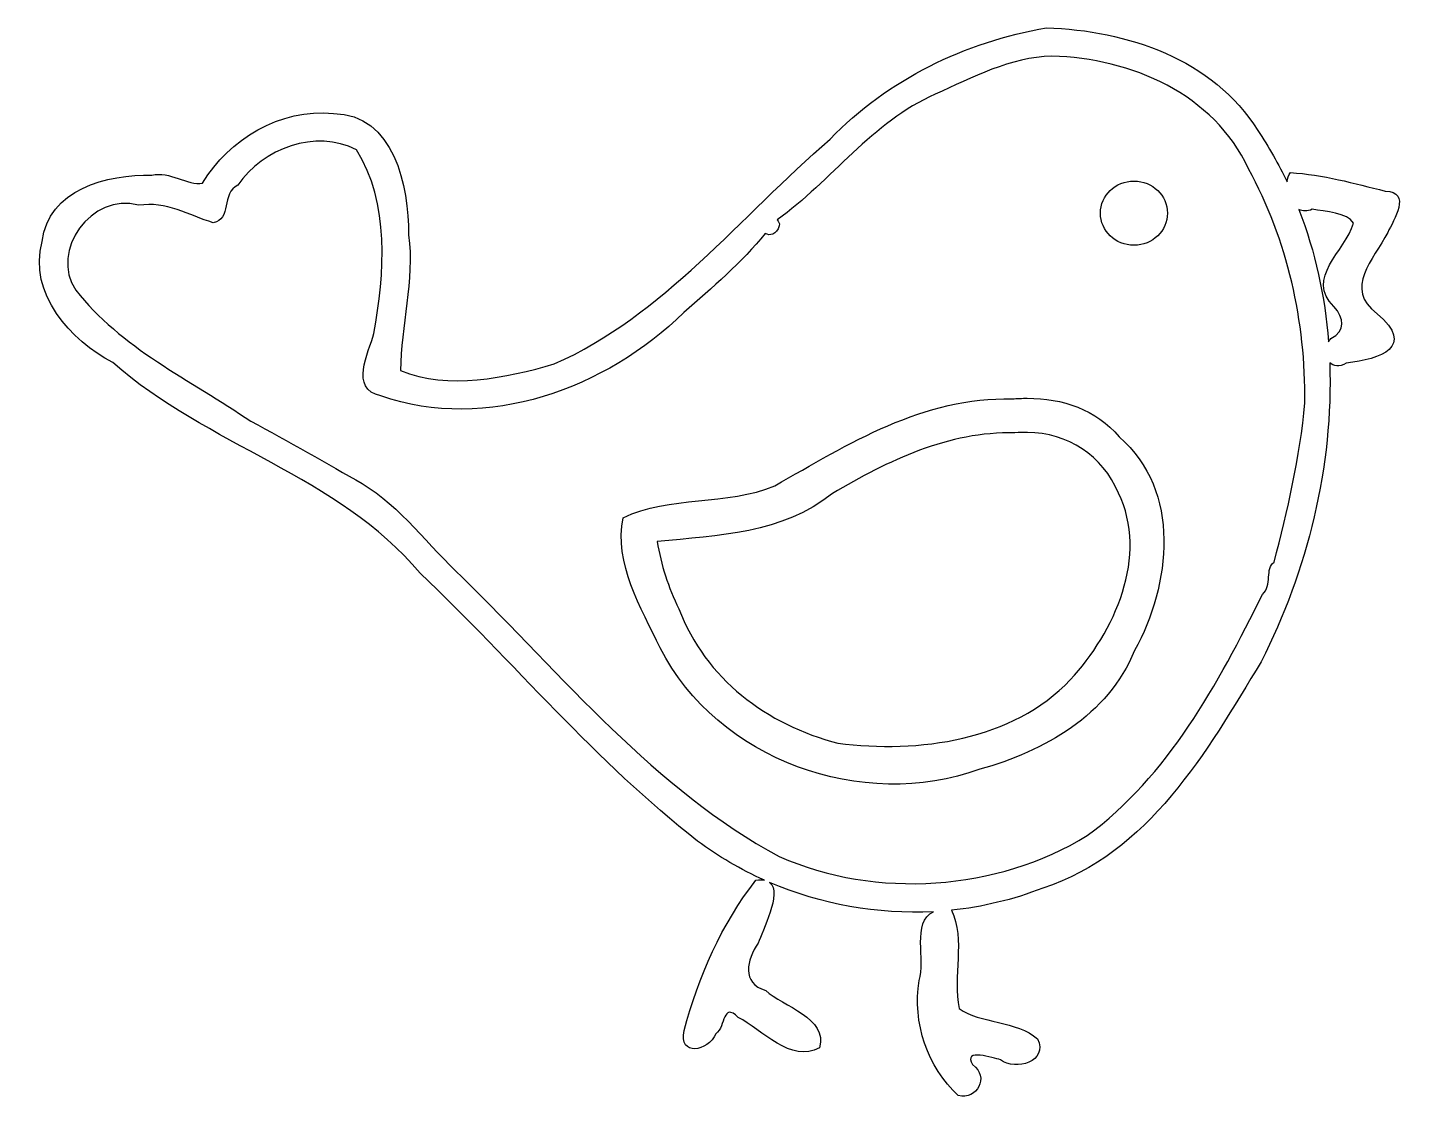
# Model space of a CAD drawing. Header units: centimetres. Extents: x -8.8 to 6.3, y -0.7 to 11.
import ezdxf

# ---------------------------------------------------------------- set-up
doc = ezdxf.new("R2010")
doc.units = ezdxf.units.CM
doc.header["$MEASUREMENT"] = 0
doc.layers.add('Layer 1', color=7, linetype='Continuous')

msp = doc.modelspace()

# ---------------------------------------------------------------- linework, layer by layer
at = {"layer": 'Layer 1', "color": 56}
for points, knots in [([(2.29674, 11.0276), (1.41018, 10.87138), (0.56613, 10.46725), (-0.06136, 9.81299), (-0.06136, 9.81299), (-1.03882, 8.97143), (-1.88082, 7.88832), (-3.06852, 7.36229), (-3.06852, 7.36229), (-3.59511, 7.21139), (-4.2221, 7.07891), (-4.74531, 7.29036), (-4.74531, 7.29036), (-4.74413, 7.77536), (-4.5893, 8.27376), (-4.65684, 8.77037), (-4.65684, 8.77037), (-4.65337, 9.29633), (-4.8148, 10.08698), (-5.47622, 10.09329), (-5.47622, 10.09329), (-6.06117, 10.15071), (-6.61352, 9.81236), (-6.90249, 9.33509), (-6.90249, 9.33509), (-7.06986, 9.30305), (-7.26389, 9.47109), (-7.45646, 9.41943), (-7.45646, 9.41943), (-7.93783, 9.43504), (-8.59356, 9.2622), (-8.6504, 8.69678), (-8.6504, 8.69678), (-8.80917, 8.12888), (-8.3388, 7.61843), (-7.88145, 7.378), (-7.88145, 7.378), (-6.85324, 6.46875), (-5.42656, 6.14849), (-4.53117, 5.08191), (-4.53117, 5.08191), (-3.51756, 4.11724), (-2.60839, 3.02223), (-1.50665, 2.16158), (-1.50665, 2.16158), (-1.27945, 1.99284), (-1.03502, 1.85062), (-0.77822, 1.73576), (-0.77822, 1.73576), (-0.80332, 1.74047), (-0.83353, 1.74116), (-0.86999, 1.73576), (-0.86999, 1.73576), (-1.24106, 1.2657), (-1.4997, 0.67518), (-1.65217, 0.09617), (-1.65217, 0.09617), (-1.71785, -0.19158), (-1.38929, -0.13426), (-1.30738, 0.06062), (-1.30738, 0.06062), (-1.19465, 0.14393), (-1.24017, 0.40864), (-1.06347, 0.24004), (-1.06347, 0.24004), (-0.80622, 0.10678), (-0.48586, -0.26602), (-0.17794, -0.09069), (-0.17794, -0.09069), (-0.07923, 0.23227), (-0.58005, 0.3618), (-0.76168, 0.53273), (-0.76168, 0.53273), (-1.03279, 0.6141), (-0.96831, 0.86467), (-0.84436, 1.05033), (-0.84436, 1.05033), (-0.80362, 1.17685), (-0.58007, 1.59684), (-0.72034, 1.71096), (-0.72034, 1.71096), (-0.15907, 1.47053), (0.45592, 1.35955), (1.0656, 1.3918), (1.0656, 1.3918), (0.82795, 1.27932), (0.98242, 0.86059), (0.91098, 0.64022), (0.91098, 0.64022), (0.83111, 0.18443), (1.00424, -0.30668), (1.33597, -0.61324), (1.33597, -0.61324), (1.54112, -0.66357), (1.67993, -0.40978), (1.49224, -0.2759), (1.49224, -0.2759), (1.37745, -0.09031), (1.72521, -0.20374), (1.79486, -0.22215), (1.79486, -0.22215), (1.96666, -0.35089), (2.31901, -0.23833), (2.20165, 0.00439), (2.20165, 0.00439), (1.97134, 0.2073), (1.57493, 0.16971), (1.34589, 0.33595), (1.34589, 0.33595), (1.2714, 0.68281), (1.41813, 1.09065), (1.26073, 1.40751), (1.26073, 1.40751), (1.60026, 1.44257), (1.93535, 1.522), (2.25705, 1.64895), (2.25705, 1.64895), (3.40877, 2.02015), (4.04917, 3.14008), (4.6383, 4.11701), (4.6383, 4.11701), (5.14086, 5.1028), (5.42746, 6.25427), (5.38575, 7.37635), (5.38575, 7.37635), (5.4257, 7.33668), (5.48898, 7.32478), (5.56682, 7.37221), (5.56682, 7.37221), (5.94303, 7.41226), (6.32918, 7.55124), (5.90251, 7.91048), (5.90251, 7.91048), (5.53293, 8.19154), (5.86342, 8.49271), (6.01827, 8.79683), (6.01827, 8.79683), (6.08511, 8.9296), (6.28203, 9.23959), (5.99181, 9.24745), (5.99181, 9.24745), (5.6548, 9.33053), (5.30822, 9.42875), (4.95911, 9.44837), (4.95911, 9.44837), (4.93814, 9.42159), (4.9255, 9.38582), (4.92025, 9.34749), (4.92025, 9.34749), (4.82853, 9.54044), (4.72225, 9.72798), (4.60109, 9.90891), (4.60109, 9.90891), (4.11232, 10.69152), (3.17659, 10.99741), (2.29674, 11.0276)], [0, 0, 0, 0, 0.025, 0.025, 0.025, 0.025, 0.05, 0.05, 0.05, 0.05, 0.075, 0.075, 0.075, 0.075, 0.1, 0.1, 0.1, 0.1, 0.125, 0.125, 0.125, 0.125, 0.15, 0.15, 0.15, 0.15, 0.175, 0.175, 0.175, 0.175, 0.2, 0.2, 0.2, 0.2, 0.225, 0.225, 0.225, 0.225, 0.25, 0.25, 0.25, 0.25, 0.275, 0.275, 0.275, 0.275, 0.3, 0.3, 0.3, 0.3, 0.325, 0.325, 0.325, 0.325, 0.35, 0.35, 0.35, 0.35, 0.375, 0.375, 0.375, 0.375, 0.4, 0.4, 0.4, 0.4, 0.425, 0.425, 0.425, 0.425, 0.45, 0.45, 0.45, 0.45, 0.475, 0.475, 0.475, 0.475, 0.5, 0.5, 0.5, 0.5, 0.525, 0.525, 0.525, 0.525, 0.55, 0.55, 0.55, 0.55, 0.575, 0.575, 0.575, 0.575, 0.6, 0.6, 0.6, 0.6, 0.625, 0.625, 0.625, 0.625, 0.65, 0.65, 0.65, 0.65, 0.675, 0.675, 0.675, 0.675, 0.7, 0.7, 0.7, 0.7, 0.725, 0.725, 0.725, 0.725, 0.75, 0.75, 0.75, 0.75, 0.775, 0.775, 0.775, 0.775, 0.8, 0.8, 0.8, 0.8, 0.825, 0.825, 0.825, 0.825, 0.85, 0.85, 0.85, 0.85, 0.875, 0.875, 0.875, 0.875, 0.9, 0.9, 0.9, 0.9, 0.925, 0.925, 0.925, 0.925, 0.95, 0.95, 0.95, 0.95, 1, 1, 1, 1]), ([(2.3571, 10.71754), (3.22301, 10.69727), (4.12391, 10.30321), (4.50022, 9.49053), (4.50022, 9.49053), (4.92364, 8.71658), (5.12821, 7.82123), (5.11372, 6.93896), (5.11372, 6.93896), (5.06567, 6.34447), (4.92037, 5.75955), (4.78051, 5.20098), (4.78051, 5.20098), (4.67613, 5.13764), (4.76537, 4.94744), (4.65318, 4.85123), (4.65318, 4.85123), (4.16918, 3.87824), (3.62248, 2.86705), (2.7424, 2.22111), (2.7424, 2.22111), (1.76033, 1.61876), (0.4389, 1.52575), (-0.61533, 1.9929), (-0.61533, 1.9929), (-1.97283, 2.72259), (-2.9747, 3.96395), (-4.07311, 5.03809), (-4.07311, 5.03809), (-4.43573, 5.37716), (-4.74361, 5.80624), (-5.16368, 6.05922), (-5.16368, 6.05922), (-5.52913, 6.26595), (-5.97908, 6.52468), (-6.37581, 6.73804), (-6.37581, 6.73804), (-7.03109, 7.18364), (-7.80475, 7.54328), (-8.28494, 8.16844), (-8.28494, 8.16844), (-8.57567, 8.5898), (-8.1118, 9.23934), (-7.60116, 9.09201), (-7.60116, 9.09201), (-7.29955, 9.14235), (-7.05303, 8.98285), (-6.78674, 8.90184), (-6.78674, 8.90184), (-6.5843, 8.9324), (-6.70279, 9.22917), (-6.51719, 9.31111), (-6.51719, 9.31111), (-6.24957, 9.71296), (-5.66979, 9.92629), (-5.2257, 9.69807), (-5.2257, 9.69807), (-4.85941, 9.12241), (-4.91793, 8.34558), (-5.0347, 7.6955), (-5.0347, 7.6955), (-5.09508, 7.48202), (-5.30491, 7.09029), (-4.96111, 7.0142), (-4.96111, 7.0142), (-3.80466, 6.61405), (-2.49829, 7.0929), (-1.6563, 7.92453), (-1.6563, 7.92453), (-1.34795, 8.19081), (-1.02156, 8.47393), (-0.76912, 8.78443), (-0.76912, 8.78443), (-0.71805, 8.75722), (-0.64469, 8.76698), (-0.61533, 8.86959), (-0.61533, 8.86959), (-0.61018, 8.89764), (-0.62147, 8.91856), (-0.64014, 8.93243), (-0.64014, 8.93243), (-0.04691, 9.3583), (0.39878, 10.00302), (1.08544, 10.30247), (1.08544, 10.30247), (1.48821, 10.48607), (1.90651, 10.70666), (2.3571, 10.71754)], [0, 0, 0, 0, 0.04347826, 0.04347826, 0.04347826, 0.04347826, 0.08695652, 0.08695652, 0.08695652, 0.08695652, 0.13043478, 0.13043478, 0.13043478, 0.13043478, 0.17391304, 0.17391304, 0.17391304, 0.17391304, 0.2173913, 0.2173913, 0.2173913, 0.2173913, 0.26086957, 0.26086957, 0.26086957, 0.26086957, 0.30434783, 0.30434783, 0.30434783, 0.30434783, 0.34782609, 0.34782609, 0.34782609, 0.34782609, 0.39130435, 0.39130435, 0.39130435, 0.39130435, 0.43478261, 0.43478261, 0.43478261, 0.43478261, 0.47826087, 0.47826087, 0.47826087, 0.47826087, 0.52173913, 0.52173913, 0.52173913, 0.52173913, 0.56521739, 0.56521739, 0.56521739, 0.56521739, 0.60869565, 0.60869565, 0.60869565, 0.60869565, 0.65217391, 0.65217391, 0.65217391, 0.65217391, 0.69565217, 0.69565217, 0.69565217, 0.69565217, 0.73913043, 0.73913043, 0.73913043, 0.73913043, 0.7826087, 0.7826087, 0.7826087, 0.7826087, 0.82608696, 0.82608696, 0.82608696, 0.82608696, 0.86956522, 0.86956522, 0.86956522, 0.86956522, 0.91304348, 0.91304348, 0.91304348, 0.91304348, 1, 1, 1, 1]), ([(3.25172, 9.35659), (3.04985, 9.35659), (2.88626, 9.19993), (2.88626, 9.00684), (2.88626, 9.00684), (2.88626, 8.81375), (3.04985, 8.6571), (3.25172, 8.6571), (3.25172, 8.6571), (3.45359, 8.6571), (3.61717, 8.81375), (3.61717, 9.00684), (3.61717, 9.00684), (3.61717, 9.19993), (3.45359, 9.35659), (3.25172, 9.35659)], [0, 0, 0, 0, 0.2, 0.2, 0.2, 0.2, 0.4, 0.4, 0.4, 0.4, 0.6, 0.6, 0.6, 0.6, 1, 1, 1, 1]), ([(5.19558, 9.04901), (5.33575, 9.02638), (5.57948, 9.01161), (5.6462, 8.8977), (5.6462, 8.8977), (5.5536, 8.58812), (5.11271, 8.29778), (5.43205, 7.9882), (5.43205, 7.9882), (5.54353, 7.86238), (5.55943, 7.72483), (5.3998, 7.63845), (5.3998, 7.63845), (5.38903, 7.62822), (5.3803, 7.617), (5.37252, 7.60538), (5.37252, 7.60538), (5.33403, 8.09941), (5.22955, 8.58514), (5.05006, 9.0457), (5.05006, 9.0457), (5.09079, 9.02594), (5.13979, 9.02391), (5.19558, 9.04901)], [0, 0, 0, 0, 0.14285714, 0.14285714, 0.14285714, 0.14285714, 0.28571429, 0.28571429, 0.28571429, 0.28571429, 0.42857143, 0.42857143, 0.42857143, 0.42857143, 0.57142857, 0.57142857, 0.57142857, 0.57142857, 0.71428571, 0.71428571, 0.71428571, 0.71428571, 1, 1, 1, 1]), ([(2.08838, 6.98857), (2.03367, 6.98833), (1.97889, 6.9863), (1.92384, 6.98113), (1.92384, 6.98113), (0.96441, 7.00968), (0.13373, 6.49067), (-0.66494, 6.03359), (-0.66494, 6.03359), (-1.18603, 5.81695), (-1.81364, 5.93025), (-2.31776, 5.68549), (-2.31776, 5.68549), (-2.41935, 5.19227), (-2.1241, 4.6994), (-1.91262, 4.26749), (-1.91262, 4.26749), (-1.29393, 3.04201), (0.29684, 2.48028), (1.56996, 2.94458), (1.56996, 2.94458), (2.27457, 3.13971), (2.96947, 3.52978), (3.25833, 4.23773), (3.25833, 4.23773), (3.65106, 4.95409), (3.77416, 5.97983), (3.08966, 6.56771), (3.08966, 6.56771), (2.83859, 6.86793), (2.47132, 6.99026), (2.08838, 6.98857)], [0, 0, 0, 0, 0.11111111, 0.11111111, 0.11111111, 0.11111111, 0.22222222, 0.22222222, 0.22222222, 0.22222222, 0.33333333, 0.33333333, 0.33333333, 0.33333333, 0.44444444, 0.44444444, 0.44444444, 0.44444444, 0.55555556, 0.55555556, 0.55555556, 0.55555556, 0.66666667, 0.66666667, 0.66666667, 0.66666667, 0.77777778, 0.77777778, 0.77777778, 0.77777778, 1, 1, 1, 1]), ([(2.09086, 6.61732), (2.52789, 6.61078), (2.91341, 6.36581), (3.08139, 5.95587), (3.08139, 5.95587), (3.41856, 5.27205), (3.03793, 4.4355), (2.55719, 3.9194), (2.55719, 3.9194), (1.93088, 3.25755), (0.90249, 3.11491), (0.02463, 3.22818), (0.02463, 3.22818), (-0.75282, 3.42952), (-1.41693, 3.92796), (-1.7117, 4.69413), (-1.7117, 4.69413), (-1.82192, 4.92668), (-1.90705, 5.17205), (-1.94569, 5.42753), (-1.94569, 5.42753), (-1.28251, 5.49194), (-0.58008, 5.51255), (-0.03573, 5.95008), (-0.03573, 5.95008), (0.5683, 6.30811), (1.2308, 6.62891), (1.95361, 6.61154), (1.95361, 6.61154), (1.99972, 6.61604), (2.04565, 6.618), (2.09086, 6.61732)], [0, 0, 0, 0, 0.11111111, 0.11111111, 0.11111111, 0.11111111, 0.22222222, 0.22222222, 0.22222222, 0.22222222, 0.33333333, 0.33333333, 0.33333333, 0.33333333, 0.44444444, 0.44444444, 0.44444444, 0.44444444, 0.55555556, 0.55555556, 0.55555556, 0.55555556, 0.66666667, 0.66666667, 0.66666667, 0.66666667, 0.77777778, 0.77777778, 0.77777778, 0.77777778, 1, 1, 1, 1])]:
    msp.add_open_spline(points, degree=3, knots=knots, dxfattribs=at)

doc.saveas('drawing.dxf')
